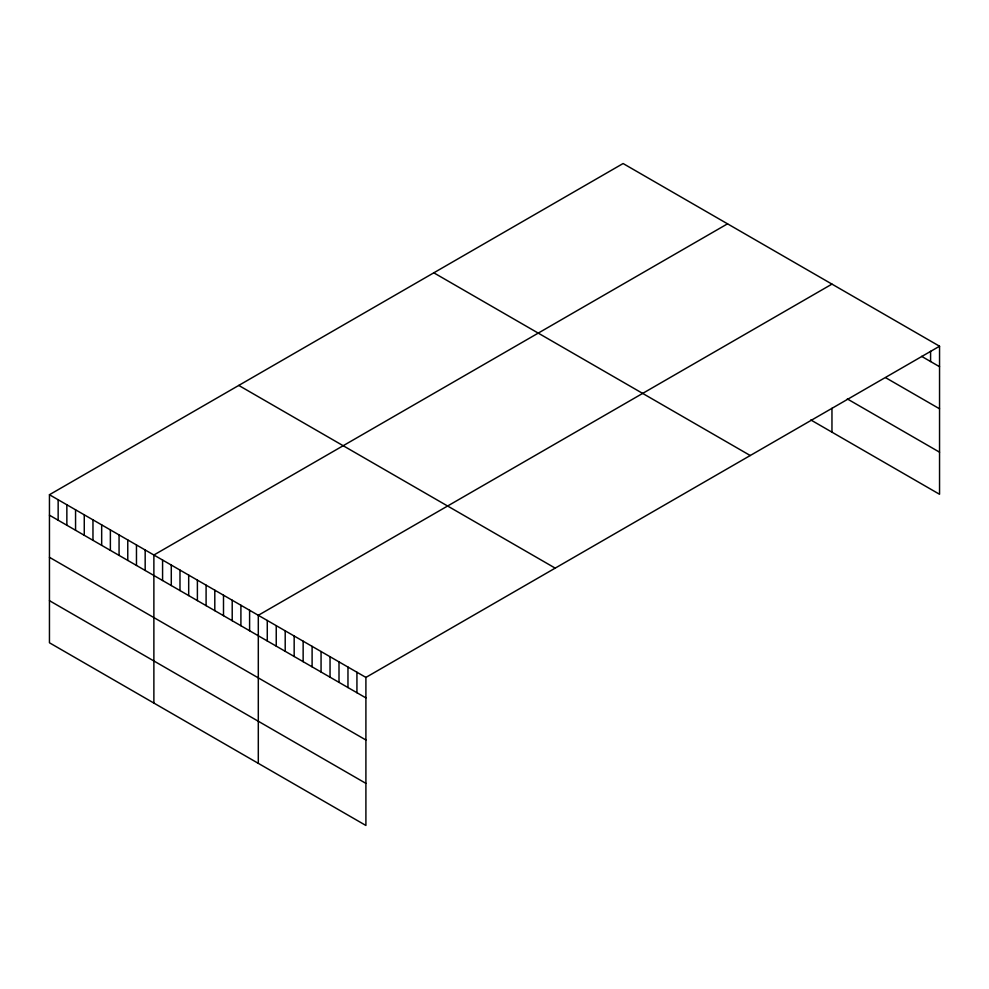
<?xml version="1.0" encoding="UTF-8"?>
<svg xmlns="http://www.w3.org/2000/svg" width="989" height="989" viewBox="0 0 989 989"><rect width="100%" height="100%" fill="white"/><g stroke="black" fill="none" stroke-linecap="round" stroke-linejoin="round"><path stroke-width="1.48" d="M939.55 346.224L365.905 677.416L365.905 825.469L49.45 642.776L49.45 494.723L623.095 163.531L939.55 346.224L939.55 494.277L810.819 419.954M727.533 223.823L153.876 555.014L153.876 703.068M831.959 284.115L258.302 615.306L258.302 763.36M921.612 356.349L939.55 366.709M885.748 377.749L939.55 408.803M847.326 398.938L939.55 452.183M433.8 272.816L750.243 455.521M238.757 385.426L555.2 568.131M49.45 494.723L365.905 677.416M49.45 515.195L365.905 697.9M49.45 557.302L365.905 739.995M49.45 600.669L365.905 783.375M930.587 351.293L930.587 361.529M831.959 408.309L831.959 432.156M356.93 672.248L356.93 692.72M347.967 667.068L347.967 687.54M339.004 661.888L339.004 682.373M330.042 656.721L330.042 677.193M321.066 651.541L321.066 672.013M312.104 646.361L312.104 666.833M303.141 641.181L303.141 661.666M294.166 636.014L294.166 656.486M285.203 630.834L285.203 651.306M276.24 625.654L276.24 646.126M267.277 620.474L267.277 640.959M249.599 610.275L249.599 630.759M240.908 605.256L240.908 625.728M232.205 600.224L232.205 620.709M223.502 595.205L223.502 615.677M214.798 590.186L214.798 610.658M206.095 585.154L206.095 605.639M197.392 580.135L197.392 600.607M188.689 575.104L188.689 595.588M179.986 570.084L179.986 590.557M171.282 565.065L171.282 585.537M162.579 560.034L162.579 580.506M145.173 549.983L145.173 570.468M136.47 544.964L136.47 565.436M127.766 539.945L127.766 560.417M119.063 534.913L119.063 555.385M110.372 529.894L110.372 550.366M101.669 524.862L101.669 545.347M92.966 519.843L92.966 540.315M84.263 514.812L84.263 535.296M75.56 509.792L75.56 530.265M66.856 504.773L66.856 525.246M58.153 499.742L58.153 520.214"/></g></svg>
